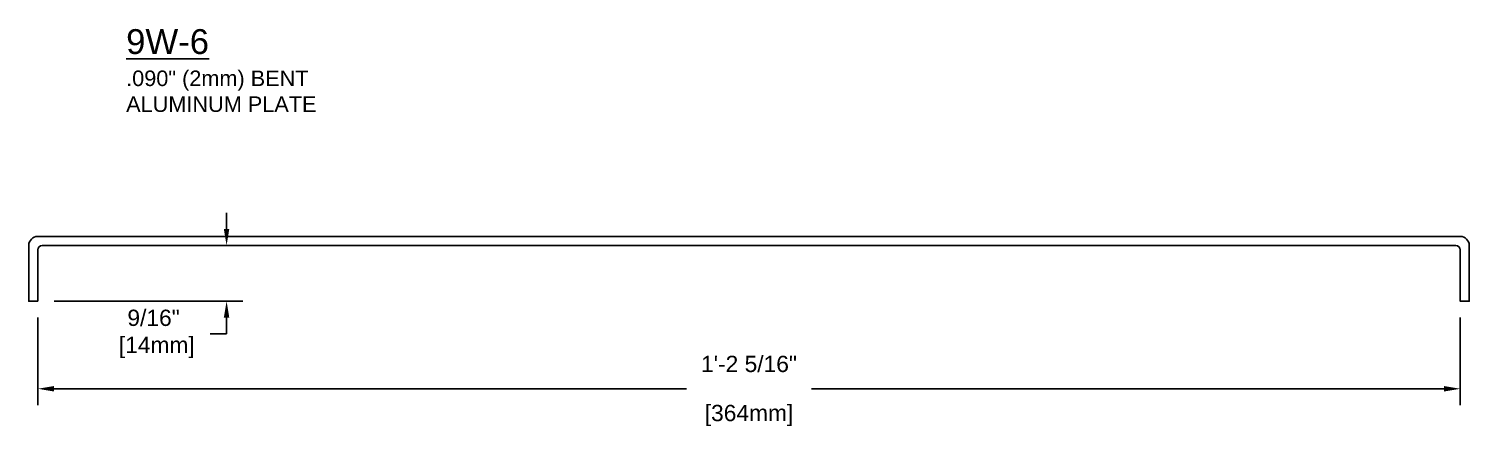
# Model space of a CAD drawing. Header units: inches. Extents: x -0.5 to 40.3, y 3.4 to 11.1.
# Drawn here: x 25.81 to 40.31, y 6.34 to 10.34 of the extents above; entities that cross this region are included whole.
import ezdxf

# ---------------------------------------------------------------- set-up
doc = ezdxf.new("R2010")
doc.units = ezdxf.units.IN
doc.header["$MEASUREMENT"] = 0
for name, color, linetype in [('DIMENSIONS', 3, 'Continuous'), ('METALS', 7, 'Continuous'), ('TEXT', 2, 'Continuous')]:
    doc.layers.add(name, color=color, linetype=linetype)
doc.styles.add('ARIAL', font='arial.ttf')
doc.dimstyles.new('Arial', dxfattribs={"dimtxt": 0.164062, "dimasz": 0.164062, "dimexe": 0.164062, "dimexo": 0.164062, "dimgap": 0.164062, "dimtad": 0, "dimtih": 1, "dimtoh": 1, "dimdec": 4, "dimzin": 3, "dimdsep": 46, "dimlunit": 4, "dimtxsty": 'ARIAL', "dimcen": 0.164062, "dimadec": 0, "dimazin": 0, "dimtfac": 1, "dimtdec": 4, "dimtofl": 0, "dimtmove": 0, "dimatfit": 3, "dimfxl": 0, "dimfrac": 2, "dimtolj": 1, "dimtzin": 0, "dimarcsym": 0})

# ---------------------------------------------------------------- blocks, each defined once
blk = doc.blocks.new('*D15')
at = {"layer": 'Defpoints', "color": 0}
for p in [(25.902, 7.597), (40.222, 7.597), (40.222, 6.716)]:
    blk.add_point(p, dxfattribs=at)
at = {"layer": 'DIMENSIONS', "color": 0, "lineweight": -2}
for p, q in [((25.902, 7.433), (25.902, 6.552)), ((40.222, 7.433), (40.222, 6.552)), ((26.066, 6.716), (32.433, 6.716)), ((40.058, 6.716), (33.691, 6.716))]:
    blk.add_line(p, q, dxfattribs=at)
at = {"layer": 'DIMENSIONS', "color": 0}
for points in [[(26.066, 6.743), (26.066, 6.688), (25.902, 6.716)], [(40.058, 6.743), (40.058, 6.688), (40.222, 6.716)]]:
    blk.add_solid(points, dxfattribs=at)
at = {"layer": 'DIMENSIONS', "color": 0, "char_height": 0.16406, "attachment_point": 5, "style": 'ARIAL'}
for s, insert in [('\\A1;1\'-2 5/16"', (33.062, 6.965)), ('\\A1;[364mm]', (33.062, 6.447))]:
    blk.add_mtext(s, dxfattribs=dict(at, insert=insert))
blk = doc.blocks.new('*D16')
at = {"layer": 'Defpoints', "color": 0}
for p in [(25.947, 8.16), (25.902, 7.597), (27.803, 7.597)]:
    blk.add_point(p, dxfattribs=at)
at = {"layer": 'DIMENSIONS', "color": 0, "lineweight": -2}
for p, q in [((27.803, 8.324), (27.803, 8.488)), ((26.111, 8.16), (27.967, 8.16)), ((26.066, 7.597), (27.967, 7.597)), ((27.803, 7.433), (27.803, 7.269)), ((27.803, 7.269), (27.639, 7.269))]:
    blk.add_line(p, q, dxfattribs=at)
at = {"layer": 'DIMENSIONS', "color": 0}
for points in [[(27.775, 8.324), (27.83, 8.324), (27.803, 8.16)], [(27.775, 7.433), (27.83, 7.433), (27.803, 7.597)]]:
    blk.add_solid(points, dxfattribs=at)
at = {"layer": 'DIMENSIONS', "color": 0, "insert": (27.068, 7.269), "char_height": 0.1641, "attachment_point": 5, "style": 'ARIAL'}
blk.add_mtext('\\A1;9/16"\\P [14mm]', dxfattribs=at)

msp = doc.modelspace()

# ---------------------------------------------------------------- linework, layer by layer
at = {"layer": 'METALS'}
msp.add_lwpolyline([(25.90186, 7.59733), (25.81186, 7.59733), (25.81186, 8.15983, -0.41421356), (25.90186, 8.24983), (40.22188, 8.24983, -0.41421356), (40.31188, 8.15983), (40.31188, 7.59733), (40.22188, 7.59733), (40.22188, 8.11483, 0.41421356), (40.17688, 8.15983), (25.94686, 8.15983, 0.41421356), (25.90186, 8.11483), (25.90186, 7.59733)], format="xyb", dxfattribs=at)

# ---------------------------------------------------------------- texts
at = {"layer": 'TEXT', "insert": (26.79182, 10.33739), "char_height": 0.25, "width": 5.1875, "attachment_point": 1, "style": 'ARIAL'}
msp.add_mtext('{\\L9W-6\\P\\H0.625x;\\l.090" (2mm) BENT\\PALUMINUM PLATE}', dxfattribs=at)

# ---------------------------------------------------------------- dimensions: what is measured, and where the dimension line sits
at = {"layer": 'DIMENSIONS'}
dim = msp.add_linear_dim(base=(27.80272, 7.59733), p1=(25.94686, 8.15983), p2=(25.90186, 7.59733), angle=90, dimstyle='Arial', override={"dimpost": '\\X'}, dxfattribs=at)
dim.commit()
dim.dimension.update_dxf_attribs({"geometry": '*D16', "text_midpoint": (27.06813, 7.26921), "dimtype": 160})
dim = msp.add_linear_dim(base=(40.22188, 6.71572), p1=(25.90186, 7.59733), p2=(40.22188, 7.59733), dimstyle='Arial', override={"dimpost": '\\X'}, dxfattribs=at)
dim.commit()
dim.dimension.update_dxf_attribs({"geometry": '*D15', "text_midpoint": (33.06187, 6.71572)})

doc.saveas('drawing.dxf')
